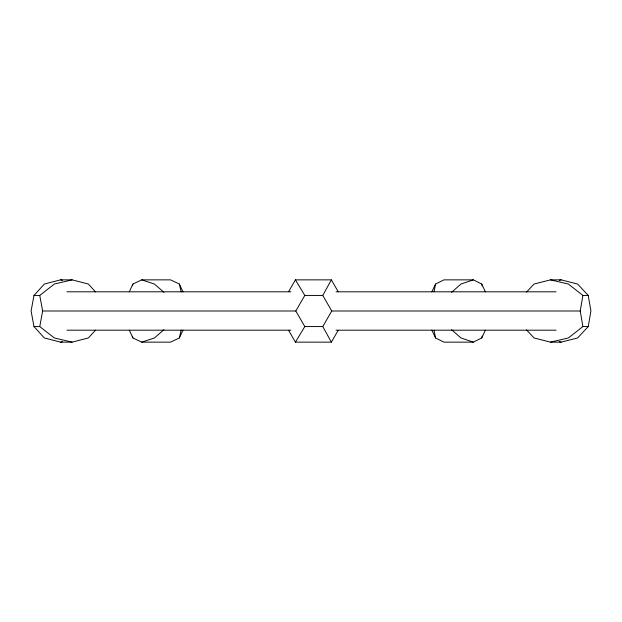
<?xml version="1.0" encoding="UTF-8"?>
<svg xmlns="http://www.w3.org/2000/svg" width="622" height="622" viewBox="0 0 622 622"><rect width="100%" height="100%" fill="white"/><g stroke="black" fill="none" stroke-linecap="round" stroke-linejoin="round"><path stroke-width="0.93" d="M526.554 329.917L534.049 337.964L550.501 342.139L568.376 337.964L582.9 326.566L580.233 311L582.9 295.434L568.376 284.036L550.501 279.861L534.049 284.036L526.554 292.083M550.501 342.139L561.168 342.139L577.62 337.964L588.233 326.566L590.9 311L588.233 295.434L577.62 284.036L561.168 279.861L550.501 279.861M95.5 291.873L88.386 284.036L72.136 279.861L60.583 279.861L44.333 284.036L33.985 295.434L31.1 311L33.985 326.566L44.333 337.964L60.583 342.139L72.136 342.139L88.386 337.964L95.5 330.127M72.136 342.139L54.339 337.964L39.761 326.566L42.646 311L39.761 295.434L54.339 284.036L72.136 279.861M434.07 291.632L435.555 284.036L443.968 279.861L473.326 279.861L481.739 284.036L485.424 291.866M431.862 330.134L435.555 337.964L443.968 342.139L473.326 342.139L481.739 337.964L482.104 336.067M132.509 285.786L132.906 284.036L141.73 279.861L170.545 279.861L179.361 284.036L182.985 291.866M129.283 330.134L132.906 337.964L141.73 342.139L170.545 342.139L179.361 337.964L181.165 330.072M129.283 291.866L132.906 284.036M179.361 337.964L182.985 330.134M431.862 291.866L435.555 284.036M481.739 337.964L485.424 330.134M288.608 291.648L295.411 279.861L331.363 279.861L322.771 295.434L331.759 311L322.771 326.566L331.363 342.139L295.411 342.139L288.608 330.352M322.771 326.566L304.803 326.566L295.815 311L304.803 295.434L322.771 295.434M331.363 342.139L338.166 330.352M304.803 326.566L295.411 342.139M451.611 292.27L460.98 284.036L473.326 279.861M163.905 329.73L154.411 337.964L141.73 342.139M60.583 342.139L62.457 341.696M559.287 280.304L561.168 279.861M66.935 291.804L290.839 291.811M336.035 291.811L556.076 291.811M33.985 295.434L39.761 295.434M582.9 295.434L588.233 295.434M42.646 311L295.815 311M331.759 311L580.233 311M33.985 326.566L39.761 326.566M582.9 326.566L588.233 326.566M66.935 330.189L290.839 330.189M336.035 330.189L556.076 330.189M559.287 341.696L561.168 342.139M60.583 279.861L62.457 280.304M141.73 279.861L154.411 284.036L163.905 292.27M473.326 342.139L460.98 337.964L451.611 329.73M295.411 279.861L304.803 295.434M331.363 279.861L338.166 291.648M179.361 284.036L181.165 291.928M132.509 336.214L132.906 337.964M481.739 284.036L482.104 285.933M434.07 330.368L435.555 337.964"/></g></svg>
